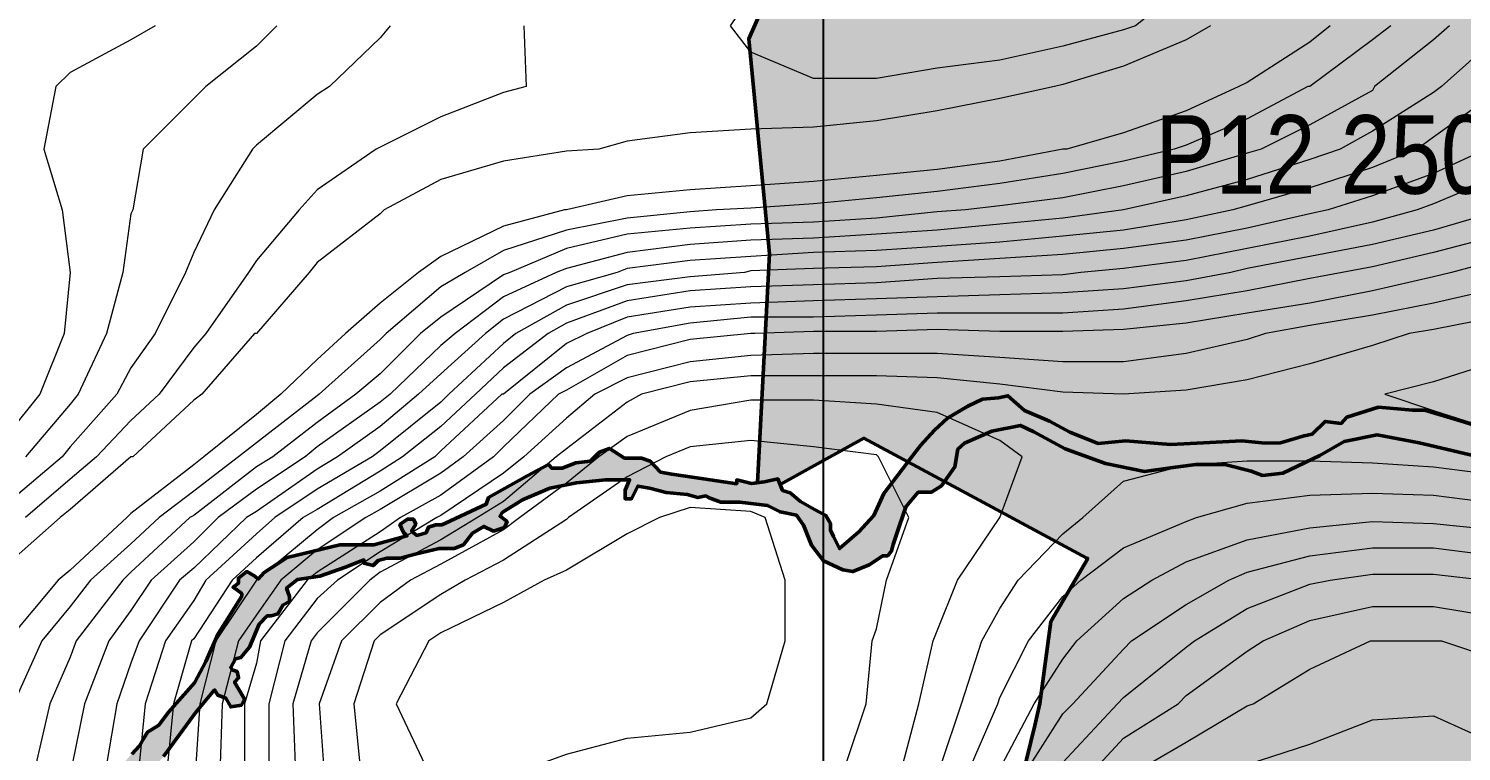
# Model space of a CAD drawing. Header units: metres. Extents: x 199095 to 216734, y 1644234 to 1657008.
# Drawn here: x 203743 to 205109, y 1651394 to 1652083 of the extents above; entities that cross this region are included whole.
import ezdxf

# ---------------------------------------------------------------- set-up
doc = ezdxf.new("R2010")
doc.units = ezdxf.units.M
doc.layers.add('250 Ac', color=10, linetype='Continuous')
doc.layers.add('GRID', color=7, linetype='Continuous')
doc.layers.add('CONTOURS', color=8, linetype='Continuous', lineweight=9)
doc.layers.add('STREAM', color=141, linetype='Continuous', lineweight=0)
doc.layers.add('Plot hatching', color=7, linetype='Continuous', true_color=0xffffdb)
doc.styles.get("Standard").update_dxf_attribs({"font": 'ARIALN.TTF'})

msp = doc.modelspace()

# ---------------------------------------------------------------- hatches: boundary and pattern name
at = {"layer": 'Plot hatching', "linetype": 'ByBlock'}
h = msp.add_hatch(color=256, dxfattribs=at)
h.dxf.hatch_style = 1
h.paths.add_polyline_path([(205475.5, 1652487.6), (205459.3, 1652477.4), (205443.3, 1652467.3), (205195.9, 1652311.7), (204913, 1652344.8), (204913, 1652255.2), (204813, 1652255.2), (204813, 1652355.2), (204813, 1652366.6), (204570.6, 1652394.9), (204429.4, 1652073.6), (204449, 1651868.5), (204437.6, 1651650.1), (204444.1, 1651650.9), (204457, 1651653.6), (204459.1, 1651648.4), (204539, 1651692.5), (204581, 1651669.9), (204593, 1651685.5), (204606.4, 1651700.3), (204618.8, 1651711.6), (204638.2, 1651723.1), (204652, 1651729.7), (204667.4, 1651731), (204676.4, 1651733.1), (204692, 1651719.1), (204715.9, 1651708.8), (204735.5, 1651698.3), (204762.4, 1651687.6), (204788.3, 1651689.9), (204831.2, 1651686.6), (204862.7, 1651688), (204899.3, 1651689.9), (204921.7, 1651687.8), (204936.1, 1651688), (204958.7, 1651694.9), (204966.4, 1651696.3), (204978.9, 1651708.5), (204994.2, 1651706.6), (204999.5, 1651712.5), (205029.6, 1651722.1), (205062, 1651719.4), (205073.7, 1651719.4), (205104.4, 1651710), (205159.4, 1651693.2), (205238.2, 1651669.1), (205263.9, 1651669.1), (205379.2, 1651692.1), (205434.9, 1651697.4), (205443.3, 1651697.4), (205443.3, 1651698.2), (205459.3, 1651699.7), (205475.5, 1651701.2)])
h = msp.add_hatch(color=256, dxfattribs=at)
h.dxf.hatch_style = 1
h.paths.add_polyline_path([(205475.5, 1651683.6), (205459.3, 1651681.5), (205380.5, 1651671.5), (205239.8, 1651639.4), (205126.5, 1651674.4), (205068.6, 1651688), (205028.5, 1651695.6), (204997, 1651689.3), (204973.8, 1651675.9), (204938.6, 1651659.1), (204919.1, 1651657), (204908.3, 1651660.9), (204883.1, 1651667.5), (204855.6, 1651667.5), (204831.5, 1651664.2), (204806.7, 1651660.8), (204769.5, 1651668.4), (204731, 1651682.3), (204701.1, 1651698.5), (204688.4, 1651704.7), (204661, 1651699.1), (204634.9, 1651687.9), (204628.7, 1651681.9), (204625.7, 1651665.1), (204615.8, 1651651.1), (204751.5, 1651578), (204752.4, 1651577.8), (204717.3, 1651517.5), (204706.9, 1651439.4), (204702.1, 1651418.2), (204674.8, 1651306.8), (204676.1, 1651242.5), (204671.2, 1651229), (205409.3, 1651229), (205459.3, 1651229), (205475.5, 1651229)])
at = {"layer": 'STREAM', "lineweight": 50}
h = msp.add_hatch(color=256, dxfattribs=at)
h.dxf.hatch_style = 1
h.paths.add_polyline_path([(203692.7, 1650713.2), (203672.2, 1650724.7), (203706.3, 1650771.5), (203719.7, 1650780.9), (203713.2, 1650786.1), (203714.2, 1650791.7), (203719.2, 1650793.4), (203722.7, 1650789.1), (203723.9, 1650790.7), (203720.8, 1650793.9), (203723.4, 1650795.6), (203726.9, 1650794.6), (203729.2, 1650796.7), (203731.6, 1650808.5), (203728.4, 1650809.4), (203723.8, 1650807.4), (203722.4, 1650810.7), (203731.3, 1650824.7), (203734.5, 1650835.5), (203734.5, 1650841), (203727.8, 1650843.3), (203727.1, 1650849.8), (203721.9, 1650857.1), (203723.8, 1650860), (203723.8, 1650863.3), (203718.8, 1650861.6), (203713.2, 1650867.4), (203713.2, 1650880.2), (203704.8, 1650886.9), (203704.8, 1650891.6), (203710.7, 1650898.9), (203712.7, 1650913.2), (203703.6, 1650920.5), (203706.5, 1650935.7), (203698.3, 1650943.5), (203695.6, 1650956.4), (203683.4, 1650964.9), (203687.7, 1650975.4), (203689.5, 1650993.8), (203689.5, 1651009.5), (203689.5, 1651025.3), (203683.3, 1651040.6), (203676.2, 1651054.6), (203680, 1651084), (203680, 1651121.3), (203660.9, 1651137.2), (203649.2, 1651126.9), (203633.5, 1651113), (203600, 1651078.4), (203559.2, 1651036.2), (203537.4, 1650981.9), (203523.2, 1650946.3), (203504.6, 1650905), (203481.5, 1650858.4), (203451.3, 1650822.7), (203413.8, 1650777.3), (203394.7, 1650825.9), (203428.9, 1650893), (203467.7, 1650964.1), (203489.4, 1651022.6), (203506.5, 1651061.4), (203550.7, 1651103.6), (203559.8, 1651122.9), (203616.7, 1651184.6), (203688.4, 1651248.9), (203746.6, 1651295.1), (203772.1, 1651317.3), (203810.2, 1651344.2), (203819.2, 1651368.2), (203840.9, 1651391.1), (203848.4, 1651399), (203852.1, 1651405.5), (203855.8, 1651412.1), (203866.8, 1651418.7), (203875.9, 1651431.2), (203900.7, 1651459.1), (203911.5, 1651479.3), (203923.4, 1651505.7), (203945.7, 1651541.8), (203945.7, 1651544.3), (203937.5, 1651550.2), (203942.5, 1651554.1), (203942.5, 1651559.1), (203950.5, 1651565.2), (203958.2, 1651560.7), (203961.5, 1651558.1), (203967.2, 1651564.5), (203989, 1651578.7), (204039.4, 1651590.8), (204071.8, 1651590.8), (204103.2, 1651599.2), (204100.1, 1651602.4), (204096.6, 1651610), (204103.9, 1651615.3), (204109.4, 1651615.3), (204111.7, 1651610.5), (204107.7, 1651603.8), (204112.7, 1651599.7), (204121.7, 1651602.3), (204123.7, 1651607.7), (204130.9, 1651609.9), (204136.7, 1651609.9), (204140.1, 1651611.5), (204178.9, 1651629.5), (204181.2, 1651636), (204217.8, 1651656.5), (204238.1, 1651667.5), (204241.4, 1651663.8), (204251.3, 1651663.8), (204264.2, 1651669), (204278.2, 1651670.5), (204286.8, 1651679.1), (204296.3, 1651682.7), (204310.6, 1651673.5), (204326.9, 1651673.5), (204335.2, 1651670.5), (204345.1, 1651660.1), (204355.8, 1651658.1), (204386.1, 1651653.7), (204417.7, 1651649), (204417.7, 1651652.7), (204431.7, 1651649.4), (204444.1, 1651650.9), (204457, 1651653.6), (204461.4, 1651642.5), (204468.6, 1651640.3), (204478.4, 1651632.2), (204492, 1651624.4), (204502.8, 1651618.8), (204507, 1651611), (204507, 1651604.7), (204510, 1651598.6), (204515.8, 1651587.1), (204534.1, 1651603.2), (204548.4, 1651618.8), (204558, 1651639.8), (204593, 1651685.5), (204606.4, 1651700.3), (204618.8, 1651711.6), (204638.2, 1651723.1), (204652, 1651729.7), (204667.4, 1651731), (204676.4, 1651733.1), (204692, 1651719.1), (204715.9, 1651708.8), (204735.5, 1651698.3), (204762.4, 1651687.6), (204788.3, 1651689.9), (204831.2, 1651686.6), (204862.7, 1651688), (204899.3, 1651689.9), (204921.7, 1651687.8), (204936.1, 1651688), (204958.7, 1651694.9), (204966.4, 1651696.3), (204978.9, 1651708.5), (204994.2, 1651706.6), (204999.5, 1651712.5), (205029.6, 1651722.1), (205062, 1651719.4), (205073.7, 1651719.4), (205104.4, 1651710), (205159.4, 1651693.2), (205238.2, 1651669.1), (205263.9, 1651669.1), (205379.2, 1651692.1), (205434.9, 1651697.4), (205538.4, 1651707.1), (205561, 1651703.1), (205602.6, 1651696), (205677.2, 1651677), (205766.2, 1651672.8), (205843.8, 1651669.1), (205938.5, 1651684.1), (205996.5, 1651691.3), (206053.3, 1651691.3), (206143.6, 1651691.3), (206179.2, 1651716.4), (206285.2, 1651765.7), (206430.7, 1651814.1), (206509.9, 1651805.4), (206587.1, 1651822.1), (206624.6, 1651852.9), (206768.7, 1651907.7), (206847.8, 1651959.6), (206907.8, 1652029.5), (206976.3, 1652077.7), (207075.1, 1652129.9), (207291.3, 1652227.6), (207380.4, 1652263.7), (207493.2, 1652321.8), (207522.3, 1652340.4), (207533.8, 1652350.8), (207530.6, 1652355.5), (207532.5, 1652357.8), (207538, 1652355.8), (207548.5, 1652355.8), (207554.7, 1652361.8), (207557.1, 1652374.4), (207565.3, 1652378.9), (207571.5, 1652371.4), (207581.9, 1652380.8), (207581.9, 1652402.2), (207586.7, 1652421), (207648, 1652436.9), (207745.7, 1652466.9), (207924.4, 1652417.9), (207923.8, 1652370.4), (207785, 1652427), (207715.2, 1652427), (207629.2, 1652395), (207618.6, 1652363.4), (207633.2, 1652343), (207612.3, 1652325.7), (207597.1, 1652340.9), (207543.6, 1652317.3), (207465.4, 1652270.7), (207353.3, 1652209.4), (207265.5, 1652161.3), (207086.7, 1652084.7), (207004.9, 1652040.6), (206914.4, 1651977.2), (206864.5, 1651916.6), (206830.7, 1651826.2), (206755.1, 1651757.5), (206658.3, 1651741.8), (206568.7, 1651741.8), (206485, 1651760), (206429.3, 1651760), (206297.9, 1651716), (206197.4, 1651667.6), (205962.8, 1651639), (205794.6, 1651639), (205631.5, 1651661.3), (205509.6, 1651687.9), (205380.5, 1651671.5), (205239.8, 1651639.4), (205126.5, 1651674.4), (205068.6, 1651688), (205028.5, 1651695.6), (204997, 1651689.3), (204973.8, 1651675.9), (204938.6, 1651659.1), (204919.1, 1651657), (204908.3, 1651660.9), (204883.1, 1651667.5), (204855.6, 1651667.5), (204831.5, 1651664.2), (204806.7, 1651660.8), (204769.5, 1651668.4), (204731, 1651682.3), (204701.1, 1651698.5), (204688.4, 1651704.7), (204661, 1651699.1), (204634.9, 1651687.9), (204628.7, 1651681.9), (204625.7, 1651665.1), (204612.9, 1651647.2), (204603.3, 1651641), (204590.7, 1651641), (204579.1, 1651627), (204569.9, 1651599.7), (204566.9, 1651591.1), (204565.4, 1651584.9), (204561.8, 1651580.3), (204557, 1651580.3), (204544, 1651571.8), (204528.3, 1651565.2), (204519, 1651566.9), (204500.4, 1651575.4), (204488.9, 1651590.3), (204481.4, 1651609.6), (204474.7, 1651619.2), (204459, 1651622.1), (204447.2, 1651628.3), (204420.8, 1651631.4), (204402.7, 1651631.4), (204391.6, 1651635.6), (204388.2, 1651637.4), (204380.7, 1651635.8), (204370.6, 1651638.8), (204350.5, 1651640.7), (204334.6, 1651644.7), (204323.5, 1651646.9), (204317.5, 1651634.8), (204311.3, 1651634.8), (204311.3, 1651643), (204315.5, 1651652.8), (204292.7, 1651652.8), (204264.8, 1651650), (204239.5, 1651644.9), (204213.6, 1651633.7), (204194.1, 1651621.5), (204192.1, 1651618), (204198.8, 1651612.9), (204196.2, 1651607.4), (204185.9, 1651603.9), (204176.6, 1651608.3), (204165.9, 1651601.8), (204157.2, 1651590.9), (204148.4, 1651587.3), (204134, 1651587.3), (204112.4, 1651582.1), (204096.9, 1651577.9), (204084.1, 1651577.9), (204075.8, 1651575.9), (204071, 1651571), (204062.2, 1651573.3), (204062.2, 1651576.3), (204044.8, 1651569.5), (204020.3, 1651560.7), (203998.8, 1651557.8), (203988.5, 1651549.5), (203991.4, 1651541.3), (203991.4, 1651536.6), (203985.4, 1651533.4), (203980.2, 1651524.8), (203973.9, 1651523), (203970, 1651523), (203962.3, 1651515), (203953.3, 1651493.1), (203945, 1651483.2), (203939.8, 1651481.9), (203935.2, 1651473.8), (203936.5, 1651471.4), (203941.4, 1651469.8), (203942.8, 1651463.7), (203939, 1651459.6), (203944.9, 1651449.5), (203948.4, 1651443.6), (203945.5, 1651437.8), (203935.2, 1651436), (203930.7, 1651444.3), (203922.9, 1651447.2), (203919.8, 1651452.3), (203902.3, 1651431.4), (203871.3, 1651388.7), (203840.5, 1651354.8), (203815.5, 1651329.9), (203783.9, 1651305.3), (203756.6, 1651279.7), (203695.1, 1651230.7), (203630.6, 1651164.9), (203605.6, 1651131.5), (203603.6, 1651127.4), (203608.1, 1651108.7), (203638.8, 1651140.2), (203669.2, 1651154.9), (203686.6, 1651154.9), (203690.5, 1651137), (203697.8, 1651097.6), (203701.2, 1651079.4), (203696.9, 1651030.3), (203702.2, 1651014.6), (203699.6, 1651006), (203697.9, 1651000.5), (203700.4, 1650993.2), (203704, 1650976.8), (203708.4, 1650960.8), (203708.4, 1650953.5), (203720.9, 1650942), (203722.2, 1650935.7), (203717.4, 1650925.4), (203722.2, 1650919.4), (203720.8, 1650915.3), (203726.1, 1650906.1), (203723.6, 1650898.5), (203722.1, 1650895.1), (203725.2, 1650888), (203723.3, 1650871.7), (203738.2, 1650866.3), (203745.4, 1650870.3), (203743.2, 1650879), (203747.2, 1650883.5), (203755.8, 1650885.9), (203761.1, 1650882.5), (203763.3, 1650874.6), (203757.6, 1650865.1), (203751.8, 1650861.2), (203756.4, 1650856.2), (203750.8, 1650838.3), (203746.1, 1650834.5), (203740.1, 1650834.5), (203740.1, 1650826.8), (203743, 1650815), (203740.5, 1650808), (203736.5, 1650808), (203733.8, 1650787.3), (203727.6, 1650773.6), (203708.2, 1650740.2)])

# ---------------------------------------------------------------- linework, layer by layer
at = {"linetype": 'ByBlock', "lineweight": 50, "flags": 128}
for points in [[(205820.4, 1652808.4), (205585.2, 1652568.4), (205193.6, 1652322), (204570.6, 1652394.9), (204429.4, 1652073.6), (204449, 1651868.5), (204437.6, 1651650.1), (204444.1, 1651650.9), (204457, 1651653.6), (204459.1, 1651648.4), (204539, 1651692.5), (204581, 1651669.9)], [(204615.8, 1651651.1), (204751.5, 1651578), (204752.4, 1651577.8), (204717.3, 1651517.5), (204706.9, 1651439.4), (204702.1, 1651418.2), (204674.8, 1651306.8), (204676.1, 1651242.5), (204645.3, 1651157.9), (204613.7, 1651108.3), (204614.1, 1651087.4), (204651.2, 1650914.3), (204624.6, 1650863.1), (204690.2, 1650749.4), (204700.5, 1650751.3), (204799.2, 1650766.8), (204843.4, 1650773.2), (204884.1, 1650772.6), (204930.4, 1650768.3), (204968.4, 1650764.7), (205030, 1650755.7), (205082.3, 1650745.6), (205116.2, 1650740.5)]]:
    msp.add_lwpolyline(points, dxfattribs=at)
at = {"linetype": 'ByBlock', "lineweight": 9, "flags": 128}
msp.add_lwpolyline([(204581, 1651669.9), (204615.8, 1651651.1)], dxfattribs=at)
msp.add_lwpolyline([(204581, 1651669.9), (204615.8, 1651651.1)], dxfattribs=at)
at = {"layer": '250 Ac', "linetype": 'ByBlock', "lineweight": 50, "flags": 128}
for points in [[(205820.4, 1652808.4), (205820.4, 1652808.4), (205585.2, 1652568.4), (205193.6, 1652322), (204570.6, 1652394.9), (204429.4, 1652073.6), (204449, 1651868.5), (204437.6, 1651650.1), (204444.1, 1651650.9), (204457, 1651653.6), (204459.1, 1651648.4), (204539, 1651692.5), (204581, 1651669.9), (204615.8, 1651651.1), (204751.5, 1651578), (204752.4, 1651577.8), (204717.3, 1651517.5), (204706.9, 1651439.4), (204702.1, 1651418.2), (204674.8, 1651306.8), (204676.1, 1651242.5), (204671.2, 1651229), (205409.3, 1651229)], [(204570.6, 1652394.9), (204429.4, 1652073.6), (204449, 1651868.5), (204437.6, 1651650.1), (204444.1, 1651650.9), (204457, 1651653.6), (204459.1, 1651648.4), (204539, 1651692.5), (204581, 1651669.9), (204615.8, 1651651.1), (204751.5, 1651578), (204752.4, 1651577.8), (204717.3, 1651517.5), (204706.9, 1651439.4), (204702.1, 1651418.2), (204674.8, 1651306.8)], [(204570.6, 1652394.9), (204429.4, 1652073.6), (204449, 1651868.5), (204437.6, 1651650.1), (204444.1, 1651650.9), (204457, 1651653.6), (204459.1, 1651648.4), (204539, 1651692.5), (204581, 1651669.9), (204593, 1651685.5), (204606.4, 1651700.3), (204618.8, 1651711.6), (204638.2, 1651723.1), (204652, 1651729.7), (204667.4, 1651731), (204676.4, 1651733.1), (204692, 1651719.1), (204715.9, 1651708.8), (204735.5, 1651698.3), (204762.4, 1651687.6), (204788.3, 1651689.9), (204831.2, 1651686.6), (204862.7, 1651688), (204899.3, 1651689.9), (204921.7, 1651687.8), (204936.1, 1651688), (204958.7, 1651694.9), (204966.4, 1651696.3), (204978.9, 1651708.5), (204994.2, 1651706.6), (204999.5, 1651712.5), (205029.6, 1651722.1), (205062, 1651719.4), (205073.7, 1651719.4), (205104.4, 1651710), (205159.4, 1651693.2)], [(203840.9, 1651391.1), (203848.4, 1651399), (203852.1, 1651405.5), (203855.8, 1651412.1), (203866.8, 1651418.7), (203875.9, 1651431.2), (203900.7, 1651459.1), (203911.5, 1651479.3), (203923.4, 1651505.7), (203945.7, 1651541.8), (203945.7, 1651544.3), (203937.5, 1651550.2), (203942.5, 1651554.1), (203942.5, 1651559.1), (203950.5, 1651565.2), (203958.2, 1651560.7), (203961.5, 1651558.1), (203967.2, 1651564.5), (203989, 1651578.7), (204039.4, 1651590.8), (204071.8, 1651590.8), (204103.2, 1651599.2), (204100.1, 1651602.4), (204096.6, 1651610), (204103.9, 1651615.3), (204109.4, 1651615.3), (204111.7, 1651610.5), (204107.7, 1651603.8), (204112.7, 1651599.7), (204121.7, 1651602.3), (204123.7, 1651607.7), (204130.9, 1651609.9), (204136.7, 1651609.9), (204140.1, 1651611.5), (204178.9, 1651629.5), (204181.2, 1651636), (204217.8, 1651656.5), (204238.1, 1651667.5), (204241.4, 1651663.8), (204251.3, 1651663.8), (204264.2, 1651669), (204278.2, 1651670.5), (204286.8, 1651679.1), (204296.3, 1651682.7), (204310.6, 1651673.5), (204326.9, 1651673.5), (204335.2, 1651670.5), (204345.1, 1651660.1), (204355.8, 1651658.1), (204386.1, 1651653.7), (204417.7, 1651649), (204417.7, 1651652.7), (204431.7, 1651649.4), (204444.1, 1651650.9), (204457, 1651653.6), (204461.4, 1651642.5), (204468.6, 1651640.3), (204478.4, 1651632.2), (204492, 1651624.4), (204502.8, 1651618.8), (204507, 1651611), (204507, 1651604.7), (204510, 1651598.6), (204515.8, 1651587.1), (204534.1, 1651603.2), (204548.4, 1651618.8), (204558, 1651639.8), (204593, 1651685.5), (204606.4, 1651700.3), (204618.8, 1651711.6), (204638.2, 1651723.1), (204652, 1651729.7), (204667.4, 1651731), (204676.4, 1651733.1), (204692, 1651719.1), (204715.9, 1651708.8), (204735.5, 1651698.3), (204762.4, 1651687.6), (204788.3, 1651689.9), (204831.2, 1651686.6), (204862.7, 1651688), (204899.3, 1651689.9), (204921.7, 1651687.8), (204936.1, 1651688), (204958.7, 1651694.9), (204966.4, 1651696.3), (204978.9, 1651708.5), (204994.2, 1651706.6), (204999.5, 1651712.5), (205029.6, 1651722.1), (205062, 1651719.4), (205073.7, 1651719.4), (205104.4, 1651710), (205159.4, 1651693.2)], [(205126.5, 1651674.4), (205068.6, 1651688), (205028.5, 1651695.6), (204997, 1651689.3), (204973.8, 1651675.9), (204938.6, 1651659.1), (204919.1, 1651657), (204908.3, 1651660.9), (204883.1, 1651667.5), (204855.6, 1651667.5), (204831.5, 1651664.2), (204806.7, 1651660.8), (204769.5, 1651668.4), (204731, 1651682.3), (204701.1, 1651698.5), (204688.4, 1651704.7), (204661, 1651699.1), (204634.9, 1651687.9), (204628.7, 1651681.9), (204625.7, 1651665.1), (204612.9, 1651647.2), (204603.3, 1651641), (204590.7, 1651641), (204579.1, 1651627), (204569.9, 1651599.7), (204566.9, 1651591.1), (204565.4, 1651584.9), (204561.8, 1651580.3), (204557, 1651580.3), (204544, 1651571.8), (204528.3, 1651565.2), (204519, 1651566.9), (204500.4, 1651575.4), (204488.9, 1651590.3), (204481.4, 1651609.6), (204474.7, 1651619.2), (204459, 1651622.1), (204447.2, 1651628.3), (204420.8, 1651631.4), (204402.7, 1651631.4), (204391.6, 1651635.6), (204388.2, 1651637.4), (204380.7, 1651635.8), (204370.6, 1651638.8), (204350.5, 1651640.7), (204334.6, 1651644.7), (204323.5, 1651646.9), (204317.5, 1651634.8), (204311.3, 1651634.8), (204311.3, 1651643), (204315.5, 1651652.8), (204292.7, 1651652.8), (204264.8, 1651650), (204239.5, 1651644.9), (204213.6, 1651633.7), (204194.1, 1651621.5), (204192.1, 1651618), (204198.8, 1651612.9), (204196.2, 1651607.4), (204185.9, 1651603.9), (204176.6, 1651608.3), (204165.9, 1651601.8), (204157.2, 1651590.9), (204148.4, 1651587.3), (204134, 1651587.3), (204112.4, 1651582.1), (204096.9, 1651577.9), (204084.1, 1651577.9), (204075.8, 1651575.9), (204071, 1651571), (204062.2, 1651573.3), (204062.2, 1651576.3), (204044.8, 1651569.5), (204020.3, 1651560.7), (203998.8, 1651557.8), (203988.5, 1651549.5), (203991.4, 1651541.3), (203991.4, 1651536.6), (203985.4, 1651533.4), (203980.2, 1651524.8), (203973.9, 1651523), (203970, 1651523), (203962.3, 1651515), (203953.3, 1651493.1), (203945, 1651483.2), (203939.8, 1651481.9), (203935.2, 1651473.8), (203936.5, 1651471.4), (203941.4, 1651469.8), (203942.8, 1651463.7), (203939, 1651459.6), (203944.9, 1651449.5), (203948.4, 1651443.6), (203945.5, 1651437.8), (203935.2, 1651436), (203930.7, 1651444.3), (203922.9, 1651447.2), (203919.8, 1651452.3), (203902.3, 1651431.4), (203871.3, 1651388.7)], [(205126.5, 1651674.4), (205068.6, 1651688), (205028.5, 1651695.6), (204997, 1651689.3), (204973.8, 1651675.9), (204938.6, 1651659.1), (204919.1, 1651657), (204908.3, 1651660.9), (204883.1, 1651667.5), (204855.6, 1651667.5), (204831.5, 1651664.2), (204806.7, 1651660.8), (204769.5, 1651668.4), (204731, 1651682.3), (204701.1, 1651698.5), (204688.4, 1651704.7), (204661, 1651699.1), (204634.9, 1651687.9), (204628.7, 1651681.9), (204625.7, 1651665.1), (204615.8, 1651651.1), (204751.5, 1651578), (204752.4, 1651577.8), (204717.3, 1651517.5), (204706.9, 1651439.4), (204702.1, 1651418.2), (204674.8, 1651306.8)]]:
    msp.add_lwpolyline(points, dxfattribs=at)
at = {"layer": 'CONTOURS', "flags": 128}
for points in [[(204411.8, 1652086.1), (204431.1, 1652115.1), (204444.7, 1652146), (204487.2, 1652203.9), (204491, 1652205.9), (204550.9, 1652225.1), (204608.8, 1652232.9), (204668.7, 1652236.8), (204728.6, 1652234.8), (204786.5, 1652225.1), (204840.6, 1652203.9), (204846.4, 1652194.2), (204863.8, 1652146), (204846.4, 1652124.8), (204798.1, 1652086.1), (204786.5, 1652082.2), (204728.6, 1652066.8), (204668.7, 1652053.2), (204608.8, 1652045.5), (204550.9, 1652035.9), (204491, 1652035.9), (204431.1, 1652061), (204411.8, 1652086.1)], [(204869.6, 1652086.1), (204846.4, 1652072.6), (204786.5, 1652047.5), (204728.6, 1652030.1), (204720.9, 1652028.1), (204668.7, 1652016.6), (204608.8, 1652005), (204550.9, 1651995.4), (204491, 1651989.5), (204431.1, 1651987.6), (204373.2, 1651983.8), (204313.3, 1651976), (204286.3, 1651968.2), (204255.4, 1651966.4), (204195.5, 1651956.8), (204135.6, 1651939.4), (204081.5, 1651910.4), (204077.7, 1651906.5), (204017.8, 1651860.1), (204010.1, 1651850.5), (203959.9, 1651792.5), (203957.9, 1651792.5), (203907.7, 1651734.6), (203900, 1651728.9), (203842, 1651674.8), (203840.1, 1651674.8), (203782.2, 1651624.5), (203772.5, 1651616.9), (203722.3, 1651572.4)], [(204983.5, 1652086.1), (204964.2, 1652070.6), (204904.4, 1652032), (204896.6, 1652028.1), (204846.4, 1652005), (204786.5, 1651983.8), (204732.5, 1651968.2), (204728.6, 1651968.2), (204668.7, 1651956.8), (204608.8, 1651949), (204550.9, 1651943.2), (204491, 1651937.4), (204431.1, 1651933.5), (204373.2, 1651929.6), (204313.3, 1651923.9), (204255.4, 1651910.4), (204253.4, 1651910.4), (204195.5, 1651894.9), (204135.6, 1651866), (204114.4, 1651850.5), (204077.7, 1651821.5), (204044.8, 1651792.5), (204017.8, 1651767.5), (203983, 1651734.6), (203959.9, 1651715.2), (203909.6, 1651674.8), (203900, 1651667), (203840.1, 1651620.6), (203836.2, 1651616.9), (203782.2, 1651566.6), (203770.6, 1651557), (203722.3, 1651499)], [(204087.3, 1652086.1), (204077.7, 1652074.5), (204029.4, 1652028.1), (204017.8, 1652020.5), (203959.9, 1651972.1), (203956, 1651968.2), (203919.3, 1651910.4), (203900, 1651869.8), (203892.2, 1651850.5), (203863.3, 1651792.5), (203840.1, 1651759.8), (203826.6, 1651734.6), (203782.2, 1651684.4), (203774.4, 1651674.8), (203722.3, 1651630.4)], [(203863.3, 1652086.1), (203840.1, 1652072.6), (203782.2, 1652041.6), (203768.6, 1652028.1), (203757, 1651968.2), (203774.4, 1651910.4), (203782.2, 1651850.5), (203776.4, 1651792.5), (203753.2, 1651734.6), (203722.3, 1651696)], [(205041.5, 1652086.1), (205024.1, 1652072.6), (204964.2, 1652028.1), (204962.3, 1652028.1), (204904.4, 1651997.2), (204846.4, 1651972.1), (204834.8, 1651968.2), (204786.5, 1651956.8), (204728.6, 1651945.1), (204668.7, 1651935.5), (204608.8, 1651927.8), (204550.9, 1651922), (204491, 1651916.1), (204431.1, 1651912.2), (204398.3, 1651910.4), (204373.2, 1651908.4), (204313.3, 1651902.6), (204255.4, 1651891), (204195.5, 1651871.8), (204158.8, 1651850.5), (204135.6, 1651837), (204083.5, 1651792.5), (204077.7, 1651786.8), (204019.7, 1651734.6), (204017.8, 1651732.8), (203959.9, 1651688.2), (203942.5, 1651674.8), (203900, 1651641.9), (203867.1, 1651616.9), (203840.1, 1651591.8), (203801.5, 1651557), (203782.2, 1651531.9), (203755.1, 1651499), (203728.1, 1651439.1)], [(204214.8, 1652086.1), (204216.8, 1652028.1), (204195.5, 1652022.4), (204135.6, 1651999.2), (204077.7, 1651970.2), (204073.8, 1651968.2), (204017.8, 1651929.6), (204000.4, 1651910.4), (203959.9, 1651862.1), (203952.1, 1651850.5), (203911.6, 1651792.5), (203900, 1651779), (203867.1, 1651734.6), (203840.1, 1651709.5), (203807.3, 1651674.8), (203782.2, 1651653.5), (203739.7, 1651616.9)], [(203979.2, 1652086.1), (203959.9, 1652066.8), (203911.6, 1652028.1), (203900, 1652016.6), (203851.7, 1651968.2), (203842, 1651910.4), (203840.1, 1651906.5), (203832.4, 1651850.5), (203816.9, 1651792.5), (203789.9, 1651734.6), (203782.2, 1651725), (203739.7, 1651674.8)], [(205097.5, 1652086.1), (205082.1, 1652072.6), (205026, 1652028.1), (205024.1, 1652024.2), (204964.2, 1651991.5), (204917.9, 1651968.2), (204904.4, 1651964.4), (204846.4, 1651947), (204786.5, 1651933.5), (204728.6, 1651922), (204668.7, 1651914.2), (204635.9, 1651910.4), (204608.8, 1651908.4), (204550.9, 1651902.6), (204491, 1651898.8), (204431.1, 1651896.9), (204373.2, 1651893), (204313.3, 1651887.1), (204255.4, 1651873.6), (204201.3, 1651850.5), (204195.5, 1651848.5), (204135.6, 1651808), (204116.3, 1651792.5), (204077.7, 1651753.9), (204054.5, 1651734.6), (204017.8, 1651707.6), (203975.3, 1651674.8), (203959.9, 1651665.1), (203900, 1651618.8), (203896.1, 1651616.9), (203840.1, 1651564.6), (203832.4, 1651557), (203788, 1651499), (203782.2, 1651483.6), (203762.8, 1651439.1), (203749.3, 1651381.2)], [(205141.9, 1652074.5), (205089.8, 1652028.1), (205082.1, 1652022.4), (205024.1, 1651985.6), (204993.2, 1651968.2), (204964.2, 1651958.6), (204904.4, 1651939.4), (204846.4, 1651923.9), (204786.5, 1651910.4), (204786.5, 1651910.4), (204728.6, 1651902.6), (204668.7, 1651896.9), (204608.8, 1651891), (204550.9, 1651887.1), (204491, 1651883.4), (204431.1, 1651881.4), (204373.2, 1651877.5), (204313.3, 1651869.8), (204255.4, 1651854.4), (204245.7, 1651850.5), (204195.5, 1651827.4), (204149.1, 1651792.5), (204135.6, 1651781), (204087.3, 1651734.6), (204077.7, 1651726.9), (204017.8, 1651684.4), (204006.2, 1651674.8), (203959.9, 1651643.9), (203923.2, 1651616.9), (203900, 1651593.6), (203859.4, 1651557), (203840.1, 1651528), (203818.9, 1651499), (203795.7, 1651439.1), (203784.1, 1651381.2)], [(205141.9, 1652022.4), (205082.1, 1651979.9), (205066.6, 1651968.2), (205024.1, 1651950.9), (204964.2, 1651931.6), (204904.4, 1651914.2), (204890.8, 1651910.4), (204846.4, 1651900.8), (204786.5, 1651891), (204728.6, 1651885.2), (204668.7, 1651879.5), (204608.8, 1651875.6), (204550.9, 1651871.8), (204491, 1651869.8), (204431.1, 1651866), (204373.2, 1651862.1), (204313.3, 1651854.4), (204303.7, 1651850.5), (204255.4, 1651837), (204195.5, 1651806.1), (204178.1, 1651792.5), (204135.6, 1651753.9), (204114.4, 1651734.6), (204077.7, 1651703.8), (204037.1, 1651674.8), (204017.8, 1651663.1), (203959.9, 1651622.6), (203950.2, 1651616.9), (203900, 1651568.5), (203886.5, 1651557), (203847.8, 1651499), (203840.1, 1651477.8), (203826.6, 1651439.1), (203816.9, 1651381.2)], [(205132.3, 1651968.2), (205082.1, 1651945.1), (205024.1, 1651923.9), (204981.6, 1651910.4), (204964.2, 1651906.5), (204904.4, 1651893), (204846.4, 1651881.4), (204786.5, 1651873.6), (204728.6, 1651867.9), (204668.7, 1651864), (204608.8, 1651860.1), (204550.9, 1651856.2), (204491, 1651854.4), (204431.1, 1651852.4), (204425.3, 1651850.5), (204373.2, 1651846.6), (204313.3, 1651838.9), (204255.4, 1651819.6), (204207.1, 1651792.5), (204195.5, 1651782.9), (204143.3, 1651734.6), (204135.6, 1651726.9), (204077.7, 1651680.5), (204070, 1651674.8), (204017.8, 1651643.9), (203977.2, 1651616.9), (203959.9, 1651601.4), (203911.6, 1651557), (203900, 1651537.6), (203872.9, 1651499), (203853.6, 1651439.1), (203847.8, 1651381.2)], [(205141.9, 1651941.2), (205082.1, 1651916.1), (205066.6, 1651910.4), (205024.1, 1651898.8), (204964.2, 1651885.2), (204904.4, 1651873.6), (204846.4, 1651862.1), (204786.5, 1651854.4), (204746, 1651850.5), (204728.6, 1651848.5), (204668.7, 1651846.6), (204608.8, 1651844.8), (204550.9, 1651840.9), (204491, 1651838.9), (204431.1, 1651837), (204373.2, 1651833.1), (204313.3, 1651823.5), (204255.4, 1651802.2), (204238, 1651792.5), (204195.5, 1651759.8), (204168.5, 1651734.6), (204135.6, 1651703.8), (204098.9, 1651674.8), (204077.7, 1651661.2), (204017.8, 1651624.5), (204004.3, 1651616.9), (203959.9, 1651578.2), (203936.7, 1651557), (203900, 1651501), (203898, 1651499), (203880.7, 1651439.1), (203874.9, 1651381.2)], [(205141.9, 1651908.4), (205082.1, 1651891), (205024.1, 1651877.5), (204964.2, 1651866), (204904.4, 1651854.4), (204888.9, 1651850.5), (204846.4, 1651842.8), (204786.5, 1651835), (204728.6, 1651831.1), (204668.7, 1651829.2), (204608.8, 1651827.4), (204550.9, 1651825.4), (204491, 1651823.5), (204431.1, 1651821.5), (204373.2, 1651817.6), (204313.3, 1651808), (204274.7, 1651792.5), (204255.4, 1651782.9), (204195.5, 1651734.6), (204193.6, 1651734.6), (204135.6, 1651680.5), (204129.8, 1651674.8), (204077.7, 1651641.9), (204033.2, 1651616.9), (204017.8, 1651605.2), (203959.9, 1651557), (203959.9, 1651557), (203921.2, 1651499), (203905.8, 1651439.1), (203901.9, 1651381.2)], [(205141.9, 1651885.2), (205082.1, 1651869.8), (205024.1, 1651856.2), (204995.1, 1651850.5), (204964.2, 1651844.8), (204904.4, 1651833.1), (204846.4, 1651823.5), (204786.5, 1651815.8), (204728.6, 1651811.9), (204668.7, 1651811.9), (204608.8, 1651811.9), (204550.9, 1651809.9), (204491, 1651808), (204431.1, 1651808), (204373.2, 1651802.2), (204319.1, 1651792.5), (204313.3, 1651790.6), (204255.4, 1651759.8), (204220.6, 1651734.6), (204195.5, 1651709.5), (204156.9, 1651674.8), (204135.6, 1651659.2), (204077.7, 1651624.5), (204064.2, 1651616.9), (204017.8, 1651585.9), (203983, 1651557), (203959.9, 1651524.1), (203942.5, 1651499), (203927, 1651439.1), (203925.1, 1651381.2)], [(205141.9, 1651862.1), (205099.4, 1651850.5), (205082.1, 1651846.6), (205024.1, 1651833.1), (204964.2, 1651821.5), (204904.4, 1651811.9), (204846.4, 1651802.2), (204786.5, 1651796.4), (204728.6, 1651794.5), (204668.7, 1651794.5), (204608.8, 1651796.4), (204550.9, 1651794.5), (204491, 1651794.5), (204435, 1651792.5), (204431.1, 1651792.5), (204373.2, 1651786.8), (204313.3, 1651771.4), (204255.4, 1651738.5), (204247.7, 1651734.6), (204195.5, 1651684.4), (204185.8, 1651674.8), (204135.6, 1651638), (204097, 1651616.9), (204077.7, 1651603.2), (204017.8, 1651564.6), (204008.1, 1651557), (203963.7, 1651499), (203959.9, 1651477.8), (203948.3, 1651439.1), (203948.3, 1651381.2)], [(205141.9, 1651835), (205082.1, 1651821.5), (205024.1, 1651809.9), (204964.2, 1651800.2), (204921.8, 1651792.5), (204904.4, 1651786.8), (204846.4, 1651773.2), (204786.5, 1651765.5), (204728.6, 1651765.5), (204668.7, 1651769.4), (204608.8, 1651773.2), (204550.9, 1651773.2), (204491, 1651773.2), (204431.1, 1651771.4), (204373.2, 1651765.5), (204313.3, 1651750.1), (204282.4, 1651734.6), (204255.4, 1651711.5), (204214.8, 1651674.8), (204195.5, 1651659.2), (204135.6, 1651618.8), (204131.8, 1651616.9), (204077.7, 1651584), (204037.1, 1651557), (204017.8, 1651539.6), (203986.9, 1651499), (203971.5, 1651439.1), (203971.5, 1651381.2)], [(205141.9, 1651808), (205082.1, 1651796.4), (205058.9, 1651792.5), (205024.1, 1651781), (204964.2, 1651763.6), (204904.4, 1651748.1), (204846.4, 1651738.5), (204786.5, 1651734.6), (204728.6, 1651736.5), (204668.7, 1651744.2), (204608.8, 1651750.1), (204550.9, 1651752), (204491, 1651752), (204431.1, 1651752), (204373.2, 1651746.2), (204326.8, 1651734.6), (204313.3, 1651726.9), (204255.4, 1651682.5), (204245.7, 1651674.8), (204195.5, 1651632.2), (204170.4, 1651616.9), (204135.6, 1651595.6), (204077.7, 1651564.6), (204068, 1651557), (204017.8, 1651506.8), (204012, 1651499), (203994.6, 1651439.1), (203996.6, 1651381.2)], [(205141.9, 1651765.5), (205082.1, 1651746.2), (205035.7, 1651734.6), (205082.1, 1651719.1), (205141.9, 1651699.9)], [(204576, 1651381.2), (204591.5, 1651439.1), (204605, 1651499), (204608.8, 1651508.6), (204628.2, 1651557), (204668.7, 1651616.9), (204668.7, 1651616.9), (204690, 1651674.8), (204668.7, 1651690.2), (204608.8, 1651717.2), (204550.9, 1651725), (204491, 1651728.9), (204431.1, 1651728.9), (204373.2, 1651719.1), (204313.3, 1651694.1), (204286.3, 1651674.8), (204255.4, 1651649.6), (204211, 1651616.9), (204195.5, 1651605.2), (204135.6, 1651572.4), (204106.7, 1651557), (204077.7, 1651535.8), (204041, 1651499), (204019.7, 1651439.1), (204023.6, 1651381.2)], [(204521.9, 1651381.2), (204541.2, 1651439.1), (204547, 1651499), (204550.9, 1651510.6), (204560.5, 1651557), (204581.8, 1651616.9), (204552.8, 1651674.8), (204550.9, 1651676.6), (204491, 1651684.4), (204431.1, 1651690.2), (204373.2, 1651684.4), (204350, 1651674.8), (204313.3, 1651655.5), (204257.3, 1651616.9), (204255.4, 1651614.9), (204195.5, 1651576.2), (204158.8, 1651557), (204135.6, 1651543.4), (204077.7, 1651504.8), (204071.9, 1651499), (204052.6, 1651439.1), (204058.4, 1651381.2)], [(204612.7, 1651381.2), (204632, 1651439.1), (204651.3, 1651499), (204668.7, 1651529.9), (204686.1, 1651557), (204728.6, 1651601.4), (204747.9, 1651616.9), (204786.5, 1651651.6), (204786.5, 1651651.6), (204846.4, 1651667), (204904.4, 1651670.9), (204964.2, 1651670.9), (205024.1, 1651669), (205082.1, 1651665.1), (205141.9, 1651657.4)], [(204641.7, 1651381.2), (204666.8, 1651439.1), (204668.7, 1651445), (204695.8, 1651499), (204728.6, 1651541.5), (204746, 1651557), (204786.5, 1651587.9), (204846.4, 1651613), (204856.1, 1651616.9), (204904.4, 1651630.4), (204964.2, 1651638), (205024.1, 1651640), (205082.1, 1651638), (205141.9, 1651630.4)], [(204228.3, 1651381.2), (204255.4, 1651390.9), (204313.3, 1651406.4), (204373.2, 1651412.1), (204431.1, 1651425.6), (204446.6, 1651439.1), (204464, 1651499), (204464, 1651557), (204444.7, 1651616.9), (204431.1, 1651622.6), (204373.2, 1651626.5), (204344.2, 1651616.9), (204313.3, 1651601.4), (204255.4, 1651566.6), (204234.1, 1651557), (204195.5, 1651535.8), (204135.6, 1651506.8), (204124, 1651499), (204093.1, 1651439.1), (204120.2, 1651381.2), (204135.6, 1651371.5), (204195.5, 1651371.5), (204228.3, 1651381.2)], [(204670.7, 1651381.2), (204701.5, 1651439.1), (204728.6, 1651481.6), (204742.1, 1651499), (204786.5, 1651539.6), (204813.6, 1651557), (204846.4, 1651574.4), (204904.4, 1651595.6), (204964.2, 1651607.1), (205024.1, 1651613), (205082.1, 1651611), (205141.9, 1651605.2)], [(204697.7, 1651381.2), (204728.6, 1651429.5), (204738.2, 1651439.1), (204786.5, 1651491.2), (204794.3, 1651499), (204846.4, 1651533.8), (204887, 1651557), (204904.4, 1651564.6), (204964.2, 1651580.1), (205024.1, 1651587.9), (205082.1, 1651587.9), (205141.9, 1651580.1)], [(204728.6, 1651383.1), (204780.8, 1651439.1), (204786.5, 1651445), (204846.4, 1651493.2), (204854.1, 1651499), (204904.4, 1651529.9), (204964.2, 1651553.1), (204983.5, 1651557), (205024.1, 1651562.8), (205082.1, 1651562.8), (205132.3, 1651557)], [(204763.4, 1651381.2), (204786.5, 1651406.4), (204838.7, 1651439.1), (204846.4, 1651446.9), (204904.4, 1651489.4), (204919.8, 1651499), (204964.2, 1651518.4), (205024.1, 1651531.9), (205082.1, 1651531.9), (205141.9, 1651522.2)], [(204809.7, 1651381.2), (204846.4, 1651402.5), (204904.4, 1651437.2), (204910.2, 1651439.1), (204964.2, 1651472), (205022.2, 1651499), (205024.1, 1651499), (205082.1, 1651499), (205089.8, 1651499), (205141.9, 1651481.6)], [(204904.4, 1651381.2), (204964.2, 1651400.5), (205024.1, 1651423.8), (205082.1, 1651427.5), (205141.9, 1651400.5)]]:
    msp.add_lwpolyline(points, dxfattribs=at)
at = {"layer": 'GRID'}
msp.add_line((204500, 1656500), (204500, 1646828), dxfattribs=at)
at = {"layer": 'STREAM', "lineweight": 50, "flags": 128}
msp.add_lwpolyline([(203840.9, 1651391.1), (203848.4, 1651399), (203852.1, 1651405.5), (203855.8, 1651412.1), (203866.8, 1651418.7), (203875.9, 1651431.2), (203900.7, 1651459.1), (203911.5, 1651479.3), (203923.4, 1651505.7), (203945.7, 1651541.8), (203945.7, 1651544.3), (203937.5, 1651550.2), (203942.5, 1651554.1), (203942.5, 1651559.1), (203950.5, 1651565.2), (203958.2, 1651560.7), (203961.5, 1651558.1), (203967.2, 1651564.5), (203989, 1651578.7), (204039.4, 1651590.8), (204071.8, 1651590.8), (204103.2, 1651599.2), (204100.1, 1651602.4), (204096.6, 1651610), (204103.9, 1651615.3), (204109.4, 1651615.3), (204111.7, 1651610.5), (204107.7, 1651603.8), (204112.7, 1651599.7), (204121.7, 1651602.3), (204123.7, 1651607.7), (204130.9, 1651609.9), (204136.7, 1651609.9), (204140.1, 1651611.5), (204178.9, 1651629.5), (204181.2, 1651636), (204217.8, 1651656.5), (204238.1, 1651667.5), (204241.4, 1651663.8), (204251.3, 1651663.8), (204264.2, 1651669), (204278.2, 1651670.5), (204286.8, 1651679.1), (204296.3, 1651682.7), (204310.6, 1651673.5), (204326.9, 1651673.5), (204335.2, 1651670.5), (204345.1, 1651660.1), (204355.8, 1651658.1), (204386.1, 1651653.7), (204417.7, 1651649), (204417.7, 1651652.7), (204431.7, 1651649.4), (204444.1, 1651650.9), (204457, 1651653.6), (204461.4, 1651642.5), (204468.6, 1651640.3), (204478.4, 1651632.2), (204492, 1651624.4), (204502.8, 1651618.8), (204507, 1651611), (204507, 1651604.7), (204510, 1651598.6), (204515.8, 1651587.1), (204534.1, 1651603.2), (204548.4, 1651618.8), (204558, 1651639.8), (204593, 1651685.5), (204606.4, 1651700.3), (204618.8, 1651711.6), (204638.2, 1651723.1), (204652, 1651729.7), (204667.4, 1651731), (204676.4, 1651733.1), (204692, 1651719.1), (204715.9, 1651708.8), (204735.5, 1651698.3), (204762.4, 1651687.6), (204788.3, 1651689.9), (204831.2, 1651686.6), (204862.7, 1651688), (204899.3, 1651689.9), (204921.7, 1651687.8), (204936.1, 1651688), (204958.7, 1651694.9), (204966.4, 1651696.3), (204978.9, 1651708.5), (204994.2, 1651706.6), (204999.5, 1651712.5), (205029.6, 1651722.1), (205062, 1651719.4), (205073.7, 1651719.4), (205104.4, 1651710), (205159.4, 1651693.2)], dxfattribs=at)
at = {"layer": 'STREAM', "flags": 128}
msp.add_lwpolyline([(205126.5, 1651674.4), (205068.6, 1651688), (205028.5, 1651695.6), (204997, 1651689.3), (204973.8, 1651675.9), (204938.6, 1651659.1), (204919.1, 1651657), (204908.3, 1651660.9), (204883.1, 1651667.5), (204855.6, 1651667.5), (204831.5, 1651664.2), (204806.7, 1651660.8), (204769.5, 1651668.4), (204731, 1651682.3), (204701.1, 1651698.5), (204688.4, 1651704.7), (204661, 1651699.1), (204634.9, 1651687.9), (204628.7, 1651681.9), (204625.7, 1651665.1), (204612.9, 1651647.2), (204603.3, 1651641), (204590.7, 1651641), (204579.1, 1651627), (204569.9, 1651599.7), (204566.9, 1651591.1), (204565.4, 1651584.9), (204561.8, 1651580.3), (204557, 1651580.3), (204544, 1651571.8), (204528.3, 1651565.2), (204519, 1651566.9), (204500.4, 1651575.4), (204488.9, 1651590.3), (204481.4, 1651609.6), (204474.7, 1651619.2), (204459, 1651622.1), (204447.2, 1651628.3), (204420.8, 1651631.4), (204402.7, 1651631.4), (204391.6, 1651635.6), (204388.2, 1651637.4), (204380.7, 1651635.8), (204370.6, 1651638.8), (204350.5, 1651640.7), (204334.6, 1651644.7), (204323.5, 1651646.9), (204317.5, 1651634.8), (204311.3, 1651634.8), (204311.3, 1651643), (204315.5, 1651652.8), (204292.7, 1651652.8), (204264.8, 1651650), (204239.5, 1651644.9), (204213.6, 1651633.7), (204194.1, 1651621.5), (204192.1, 1651618), (204198.8, 1651612.9), (204196.2, 1651607.4), (204185.9, 1651603.9), (204176.6, 1651608.3), (204165.9, 1651601.8), (204157.2, 1651590.9), (204148.4, 1651587.3), (204134, 1651587.3), (204112.4, 1651582.1), (204096.9, 1651577.9), (204084.1, 1651577.9), (204075.8, 1651575.9), (204071, 1651571), (204062.2, 1651573.3), (204062.2, 1651576.3), (204044.8, 1651569.5), (204020.3, 1651560.7), (203998.8, 1651557.8), (203988.5, 1651549.5), (203991.4, 1651541.3), (203991.4, 1651536.6), (203985.4, 1651533.4), (203980.2, 1651524.8), (203973.9, 1651523), (203970, 1651523), (203962.3, 1651515), (203953.3, 1651493.1), (203945, 1651483.2), (203939.8, 1651481.9), (203935.2, 1651473.8), (203936.5, 1651471.4), (203941.4, 1651469.8), (203942.8, 1651463.7), (203939, 1651459.6), (203944.9, 1651449.5), (203948.4, 1651443.6), (203945.5, 1651437.8), (203935.2, 1651436), (203930.7, 1651444.3), (203922.9, 1651447.2), (203919.8, 1651452.3), (203902.3, 1651431.4), (203871.3, 1651388.7)], dxfattribs=at)

# ---------------------------------------------------------------- texts
at = {"layer": '250 Ac', "linetype": 'ByBlock', "lineweight": 50}
msp.add_text('P12 250 AC', height=75, dxfattribs=at).set_placement((204816.8, 1651925.8, -448))

doc.saveas('drawing.dxf')
